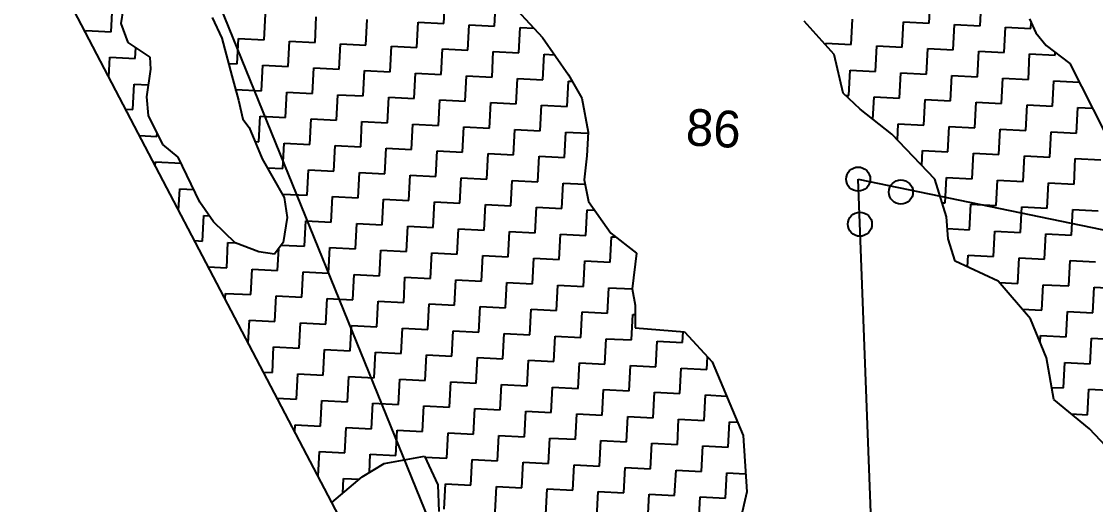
# Model space of a CAD drawing. Header units: metres. Extents: x 281214 to 284109, y 2088556 to 2092246.
# Drawn here: x 281714.3 to 281979.4, y 2090197.2 to 2090316.3 of the extents above; entities that cross this region are included whole.
import ezdxf
from ezdxf.enums import TextEntityAlignment as Align

# ---------------------------------------------------------------- set-up
doc = ezdxf.new("R2010")
doc.units = ezdxf.units.M
for name, color, linetype in [('POLY_HATCH', 12, 'Continuous'), ('POLY_PARCEL', 6, 'Continuous'), ('TEXT_PARCEL', 7, 'Continuous'), ('V_BOUND_LINE', 7, 'Continuous')]:
    doc.layers.add(name, color=color, linetype=linetype)
doc.styles.add('TEXT_MAP', font='')
doc.styles.get('TEXT_MAP').set_extended_font_data('Kruti Dev 050')

msp = doc.modelspace()

# ---------------------------------------------------------------- linework, layer by layer
for centre in [(281920.85, 2090277.45), (281931.39, 2090274.27), (281921.27, 2090266.34)]:
    msp.add_circle(centre, 2.98)
at = {"layer": 'POLY_HATCH'}
for p, q in [((281828.81, 2090327.74), (281842.9, 2090312.35)), ((281738.95, 2090315.83), (281739.47, 2090319.42)), ((281740.68, 2090311.14), (281738.95, 2090315.83)), ((281761.4, 2090317.3), (281763.77, 2090312.24)), ((281914.91, 2090308.23), (281907.54, 2090316.41)), ((281963.15, 2090317.01), (281964.66, 2090313.55)), ((281964.66, 2090313.55), (281967.21, 2090310.37)), ((281746.09, 2090307.57), (281740.68, 2090311.14)), ((281763.77, 2090312.24), (281766.25, 2090302.91)), ((281842.9, 2090312.35), (281849.33, 2090303.14)), ((281967.21, 2090310.37), (281973.08, 2090305.99)), ((281746.27, 2090304.6), (281746.09, 2090307.57)), ((281917.13, 2090298.63), (281914.91, 2090308.23)), ((281973.08, 2090305.99), (281981.69, 2090288.95)), ((281745.25, 2090297.75), (281746.27, 2090304.6)), ((281766.25, 2090302.91), (281767.91, 2090296.9)), ((281849.33, 2090303.14), (281852.65, 2090297.38)), ((281745.67, 2090293.12), (281745.25, 2090297.75)), ((281767.91, 2090296.9), (281768.99, 2090292.24)), ((281852.65, 2090297.38), (281854.19, 2090289.07)), ((281921.33, 2090294.68), (281917.13, 2090298.63)), ((281929.14, 2090288.52), (281921.33, 2090294.68)), ((281749.25, 2090286.03), (281745.67, 2090293.12)), ((281768.99, 2090292.24), (281770.53, 2090290.19)), ((281770.53, 2090290.19), (281773.75, 2090282.45)), ((281854.19, 2090289.07), (281853.89, 2090283.17)), ((281939.76, 2090277.46), (281929.14, 2090288.52)), ((281753.04, 2090282.87), (281749.25, 2090286.03)), ((281758.38, 2090271.74), (281753.04, 2090282.87)), ((281773.75, 2090282.45), (281779.18, 2090272.96)), ((281853.89, 2090283.17), (281853.25, 2090277.28)), ((281853.25, 2090277.28), (281854.29, 2090271.97)), ((281942.67, 2090268.16), (281939.76, 2090277.46)), ((281779.18, 2090272.96), (281779.91, 2090267.99)), ((281761.75, 2090266.96), (281758.38, 2090271.74)), ((281854.29, 2090271.97), (281859.81, 2090264.12)), ((281779.91, 2090267.99), (281778.93, 2090261.8)), ((281943.06, 2090262.72), (281942.67, 2090268.16)), ((281767.08, 2090261.75), (281761.75, 2090266.96)), ((281859.81, 2090264.12), (281866.13, 2090259.18)), ((281944.81, 2090257.21), (281943.06, 2090262.72)), ((281772.88, 2090259.48), (281767.08, 2090261.75)), ((281778.93, 2090261.8), (281776.81, 2090258.95)), ((281776.81, 2090258.95), (281772.88, 2090259.48)), ((281866.13, 2090259.18), (281865.02, 2090250.36)), ((281955.4, 2090252.26), (281944.81, 2090257.21)), ((281963.4, 2090243.03), (281955.4, 2090252.26)), ((281865.02, 2090250.36), (281865.8, 2090246.37)), ((281865.8, 2090246.37), (281865.84, 2090240.78)), ((281967.31, 2090233.34), (281963.4, 2090243.03)), ((281865.84, 2090240.78), (281877.96, 2090239.82)), ((281877.96, 2090239.82), (281884.82, 2090232.37)), ((281969.15, 2090223.08), (281967.31, 2090233.34)), ((281884.82, 2090232.37), (281892.44, 2090214.22)), ((281977.93, 2090215.85), (281969.15, 2090223.08)), ((281983.39, 2090210.14), (281977.93, 2090215.85)), ((281892.44, 2090214.22), (281893.36, 2090200.36)), ((281798.4, 2090204), (281803.84, 2090207.34)), ((281803.84, 2090207.34), (281813.8, 2090209.12)), ((281813.8, 2090209.12), (281817.06, 2090202.05)), ((281790.93, 2090197.68), (281798.4, 2090204)), ((281817.06, 2090202.05), (281817.37, 2090195.46)), ((281893.36, 2090200.36), (281891.68, 2090193.21))]:
    msp.add_line(p, q, dxfattribs=at)
at = {"layer": 'POLY_HATCH', "linetype": 'Continuous'}
for p, q in [((281818.54, 2090315.84), (281818.87, 2090322.13)), ((281831.12, 2090315.19), (281831.45, 2090321.48)), ((281938.34, 2090315.93), (281938.67, 2090322.22)), ((281950.92, 2090315.28), (281951.25, 2090321.57)), ((281736.47, 2090313.8), (281736.8, 2090320.08)), ((281774.2, 2090311.84), (281774.53, 2090318.13)), ((281786.78, 2090311.19), (281787.1, 2090317.47)), ((281799.35, 2090310.53), (281799.68, 2090316.82)), ((281811.93, 2090309.88), (281812.26, 2090316.17)), ((281812.26, 2090316.17), (281818.54, 2090315.84)), ((281824.51, 2090309.23), (281824.83, 2090315.52)), ((281824.83, 2090315.52), (281831.12, 2090315.19)), ((281919.15, 2090310.62), (281919.48, 2090316.91)), ((281931.73, 2090309.97), (281932.06, 2090316.26)), ((281932.06, 2090316.26), (281938.34, 2090315.93)), ((281944.31, 2090309.32), (281944.63, 2090315.61)), ((281944.63, 2090315.61), (281950.92, 2090315.28)), ((281963.5, 2090314.63), (281963.57, 2090316.04)), ((281730.15, 2090313.58), (281730.18, 2090314.12)), ((281730.18, 2090314.12), (281736.47, 2090313.8)), ((281837.08, 2090308.58), (281837.41, 2090314.87)), ((281837.41, 2090314.87), (281840.75, 2090314.69)), ((281956.88, 2090308.67), (281957.21, 2090314.96)), ((281957.21, 2090314.96), (281963.5, 2090314.63)), ((281767.59, 2090305.88), (281767.91, 2090312.16)), ((281767.91, 2090312.16), (281774.2, 2090311.84)), ((281780.16, 2090305.22), (281780.49, 2090311.51)), ((281780.49, 2090311.51), (281786.78, 2090311.19)), ((281792.74, 2090304.57), (281793.06, 2090310.86)), ((281793.06, 2090310.86), (281799.35, 2090310.53)), ((281805.31, 2090303.92), (281805.64, 2090310.21)), ((281805.64, 2090310.21), (281811.93, 2090309.88)), ((281912.84, 2090310.52), (281912.87, 2090310.95)), ((281912.87, 2090310.95), (281919.15, 2090310.62)), ((281925.12, 2090304.01), (281925.44, 2090310.3)), ((281925.44, 2090310.3), (281931.73, 2090309.97)), ((281735.89, 2090302.59), (281736.15, 2090307.51)), ((281736.15, 2090307.51), (281742.43, 2090307.18)), ((281742.43, 2090307.18), (281742.57, 2090309.89)), ((281817.89, 2090303.27), (281818.22, 2090309.56)), ((281818.22, 2090309.56), (281824.51, 2090309.23)), ((281830.47, 2090302.61), (281830.79, 2090308.9)), ((281830.79, 2090308.9), (281837.08, 2090308.58)), ((281843.04, 2090301.96), (281843.37, 2090308.25)), ((281843.37, 2090308.25), (281845.85, 2090308.12)), ((281937.69, 2090303.36), (281938.02, 2090309.65)), ((281938.02, 2090309.65), (281944.31, 2090309.32)), ((281950.27, 2090302.71), (281950.6, 2090308.99)), ((281950.6, 2090308.99), (281956.88, 2090308.67)), ((281962.85, 2090302.05), (281963.17, 2090308.34)), ((281963.17, 2090308.34), (281969.46, 2090308.02)), ((281969.46, 2090308.02), (281969.49, 2090308.67)), ((281765.43, 2090305.99), (281767.59, 2090305.88)), ((281773.55, 2090299.26), (281773.87, 2090305.55)), ((281773.87, 2090305.55), (281780.16, 2090305.22)), ((281786.12, 2090298.61), (281786.45, 2090304.9)), ((281786.45, 2090304.9), (281792.74, 2090304.57)), ((281798.7, 2090297.96), (281799.03, 2090304.25)), ((281799.03, 2090304.25), (281805.31, 2090303.92)), ((281811.28, 2090297.31), (281811.6, 2090303.59)), ((281811.6, 2090303.59), (281817.89, 2090303.27)), ((281823.85, 2090296.65), (281824.18, 2090302.94)), ((281824.18, 2090302.94), (281830.47, 2090302.61)), ((281836.43, 2090296), (281836.76, 2090302.29)), ((281836.76, 2090302.29), (281843.04, 2090301.96)), ((281918.5, 2090298.05), (281918.83, 2090304.34)), ((281918.83, 2090304.34), (281925.12, 2090304.01)), ((281931.08, 2090297.4), (281931.4, 2090303.68)), ((281931.4, 2090303.68), (281937.69, 2090303.36)), ((281943.65, 2090296.74), (281943.98, 2090303.03)), ((281943.98, 2090303.03), (281950.27, 2090302.71)), ((281956.23, 2090296.09), (281956.56, 2090302.38)), ((281956.56, 2090302.38), (281962.85, 2090302.05)), ((281741.78, 2090294.6), (281742.11, 2090300.89)), ((281742.11, 2090300.89), (281745.69, 2090300.71)), ((281767.25, 2090299.31), (281767.26, 2090299.59)), ((281767.26, 2090299.59), (281773.55, 2090299.26)), ((281849.01, 2090295.35), (281849.33, 2090301.64)), ((281849.33, 2090301.64), (281850.22, 2090301.59)), ((281968.81, 2090295.44), (281969.13, 2090301.73)), ((281969.13, 2090301.73), (281975.4, 2090301.4)), ((281779.51, 2090292.65), (281779.84, 2090298.94)), ((281779.84, 2090298.94), (281786.12, 2090298.61)), ((281792.09, 2090292), (281792.41, 2090298.28)), ((281792.41, 2090298.28), (281798.7, 2090297.96)), ((281804.66, 2090291.34), (281804.99, 2090297.63)), ((281804.99, 2090297.63), (281811.28, 2090297.31)), ((281817.24, 2090290.69), (281817.57, 2090296.98)), ((281817.57, 2090296.98), (281823.85, 2090296.65)), ((281917.7, 2090298.09), (281918.5, 2090298.05)), ((281924.5, 2090292.18), (281924.79, 2090297.72)), ((281924.79, 2090297.72), (281931.08, 2090297.4)), ((281937.04, 2090290.78), (281937.37, 2090297.07)), ((281937.37, 2090297.07), (281943.65, 2090296.74)), ((281740.01, 2090294.7), (281741.78, 2090294.6)), ((281829.82, 2090290.04), (281830.14, 2090296.33)), ((281830.14, 2090296.33), (281836.43, 2090296)), ((281842.39, 2090289.39), (281842.72, 2090295.67)), ((281842.72, 2090295.67), (281849.01, 2090295.35)), ((281949.62, 2090290.13), (281949.94, 2090296.42)), ((281949.94, 2090296.42), (281956.23, 2090296.09)), ((281962.19, 2090289.48), (281962.52, 2090295.77)), ((281962.52, 2090295.77), (281968.81, 2090295.44)), ((281974.77, 2090288.82), (281975.1, 2090295.11)), ((281975.1, 2090295.11), (281978.67, 2090294.93)), ((281772.9, 2090286.69), (281773.22, 2090292.97)), ((281773.22, 2090292.97), (281779.51, 2090292.65)), ((281785.47, 2090286.03), (281785.8, 2090292.32)), ((281785.8, 2090292.32), (281792.09, 2090292)), ((281798.05, 2090285.38), (281798.37, 2090291.67)), ((281798.37, 2090291.67), (281804.66, 2090291.34)), ((281747.74, 2090287.99), (281747.79, 2090288.92)), ((281810.62, 2090284.73), (281810.95, 2090291.02)), ((281810.95, 2090291.02), (281817.24, 2090290.69)), ((281823.2, 2090284.08), (281823.53, 2090290.36)), ((281823.53, 2090290.36), (281829.82, 2090290.04)), ((281835.78, 2090283.42), (281836.1, 2090289.71)), ((281836.1, 2090289.71), (281842.39, 2090289.39)), ((281848.35, 2090282.77), (281848.68, 2090289.06)), ((281848.68, 2090289.06), (281854.18, 2090288.77)), ((281930.54, 2090287.06), (281930.75, 2090291.11)), ((281930.75, 2090291.11), (281937.04, 2090290.78)), ((281943, 2090284.17), (281943.33, 2090290.46)), ((281943.33, 2090290.46), (281949.62, 2090290.13)), ((281955.58, 2090283.52), (281955.9, 2090289.8)), ((281955.9, 2090289.8), (281962.19, 2090289.48)), ((281968.15, 2090282.86), (281968.48, 2090289.15)), ((281968.48, 2090289.15), (281974.77, 2090288.82)), ((281743.41, 2090288.22), (281747.74, 2090287.99)), ((281771.97, 2090286.73), (281772.9, 2090286.69)), ((281778.86, 2090280.07), (281779.18, 2090286.36)), ((281779.18, 2090286.36), (281785.47, 2090286.03)), ((281791.43, 2090279.42), (281791.76, 2090285.71)), ((281791.76, 2090285.71), (281798.05, 2090285.38)), ((281804.01, 2090278.77), (281804.34, 2090285.06)), ((281804.34, 2090285.06), (281810.62, 2090284.73)), ((281816.59, 2090278.11), (281816.91, 2090284.4)), ((281816.91, 2090284.4), (281823.2, 2090284.08)), ((281829.16, 2090277.46), (281829.49, 2090283.75)), ((281829.49, 2090283.75), (281835.78, 2090283.42)), ((281936.52, 2090280.83), (281936.71, 2090284.49)), ((281936.71, 2090284.49), (281943, 2090284.17)), ((281948.96, 2090277.55), (281949.29, 2090283.84)), ((281949.29, 2090283.84), (281955.58, 2090283.52)), ((281747.36, 2090280.68), (281747.42, 2090281.7)), ((281747.42, 2090281.7), (281753.71, 2090281.38)), ((281753.71, 2090281.38), (281753.71, 2090281.47)), ((281841.74, 2090276.81), (281842.07, 2090283.1)), ((281842.07, 2090283.1), (281848.35, 2090282.77)), ((281961.54, 2090276.9), (281961.87, 2090283.19)), ((281961.87, 2090283.19), (281968.15, 2090282.86)), ((281974.12, 2090276.25), (281974.44, 2090282.54)), ((281974.44, 2090282.54), (281980.73, 2090282.21)), ((281775, 2090280.27), (281778.86, 2090280.07)), ((281784.82, 2090273.46), (281785.15, 2090279.75)), ((281785.15, 2090279.75), (281791.43, 2090279.42)), ((281797.4, 2090272.8), (281797.72, 2090279.09)), ((281797.72, 2090279.09), (281804.01, 2090278.77)), ((281809.97, 2090272.15), (281810.3, 2090278.44)), ((281810.3, 2090278.44), (281816.59, 2090278.11)), ((281822.55, 2090271.5), (281822.87, 2090277.79)), ((281822.87, 2090277.79), (281829.16, 2090277.46)), ((281835.12, 2090270.85), (281835.45, 2090277.14)), ((281835.45, 2090277.14), (281841.74, 2090276.81)), ((281847.7, 2090270.2), (281848.03, 2090276.48)), ((281848.03, 2090276.48), (281853.46, 2090276.2)), ((281942.35, 2090271.59), (281942.68, 2090277.88)), ((281942.68, 2090277.88), (281948.96, 2090277.55)), ((281954.93, 2090270.94), (281955.25, 2090277.23)), ((281955.25, 2090277.23), (281961.54, 2090276.9)), ((281967.5, 2090270.29), (281967.83, 2090276.57)), ((281967.83, 2090276.57), (281974.12, 2090276.25)), ((281753.1, 2090269.75), (281753.38, 2090275.09)), ((281753.38, 2090275.09), (281756.86, 2090274.91)), ((281778.71, 2090273.77), (281784.82, 2090273.46)), ((281790.78, 2090266.84), (281791.11, 2090273.13)), ((281791.11, 2090273.13), (281797.4, 2090272.8)), ((281803.36, 2090266.19), (281803.68, 2090272.48)), ((281803.68, 2090272.48), (281809.97, 2090272.15)), ((281815.93, 2090265.54), (281816.26, 2090271.83)), ((281816.26, 2090271.83), (281822.55, 2090271.5)), ((281828.51, 2090264.89), (281828.84, 2090271.17)), ((281828.84, 2090271.17), (281835.12, 2090270.85)), ((281841.09, 2090264.23), (281841.41, 2090270.52)), ((281841.41, 2090270.52), (281847.7, 2090270.2)), ((281941.58, 2090271.63), (281942.35, 2090271.59)), ((281948.31, 2090264.98), (281948.64, 2090271.27)), ((281948.64, 2090271.27), (281954.93, 2090270.94)), ((281960.89, 2090264.32), (281961.21, 2090270.61)), ((281961.21, 2090270.61), (281967.5, 2090270.29)), ((281759.01, 2090262.19), (281759.34, 2090268.47)), ((281759.34, 2090268.47), (281760.74, 2090268.4)), ((281853.66, 2090263.58), (281853.99, 2090269.87)), ((281853.99, 2090269.87), (281855.83, 2090269.77)), ((281973.46, 2090263.67), (281973.79, 2090269.96)), ((281973.79, 2090269.96), (281980.08, 2090269.63)), ((281784.17, 2090260.88), (281784.49, 2090267.17)), ((281784.49, 2090267.17), (281790.78, 2090266.84)), ((281796.74, 2090260.23), (281797.07, 2090266.52)), ((281797.07, 2090266.52), (281803.36, 2090266.19)), ((281809.32, 2090259.58), (281809.65, 2090265.86)), ((281809.65, 2090265.86), (281815.93, 2090265.54)), ((281821.9, 2090258.92), (281822.22, 2090265.21)), ((281822.22, 2090265.21), (281828.51, 2090264.89)), ((281942.88, 2090265.26), (281948.31, 2090264.98)), ((281834.47, 2090258.27), (281834.8, 2090264.56)), ((281834.8, 2090264.56), (281841.09, 2090264.23)), ((281847.05, 2090257.62), (281847.38, 2090263.91)), ((281847.38, 2090263.91), (281853.66, 2090263.58)), ((281859.63, 2090256.97), (281859.95, 2090263.26)), ((281859.95, 2090263.26), (281860.98, 2090263.2)), ((281954.27, 2090258.36), (281954.6, 2090264.65)), ((281954.6, 2090264.65), (281960.89, 2090264.32)), ((281966.85, 2090257.71), (281967.18, 2090264)), ((281967.18, 2090264), (281973.46, 2090263.67)), ((281757.02, 2090262.29), (281759.01, 2090262.19)), ((281764.98, 2090255.57), (281765.3, 2090261.86)), ((281765.3, 2090261.86), (281767.06, 2090261.77)), ((281777.55, 2090254.92), (281777.83, 2090260.33)), ((281778.47, 2090261.18), (281784.17, 2090260.88)), ((281790.13, 2090254.27), (281790.46, 2090260.55)), ((281790.46, 2090260.55), (281796.74, 2090260.23)), ((281802.71, 2090253.61), (281803.03, 2090259.9)), ((281803.03, 2090259.9), (281809.32, 2090259.58)), ((281815.28, 2090252.96), (281815.61, 2090259.25)), ((281815.61, 2090259.25), (281821.9, 2090258.92)), ((281827.86, 2090252.31), (281828.18, 2090258.6)), ((281828.18, 2090258.6), (281834.47, 2090258.27)), ((281840.43, 2090251.66), (281840.76, 2090257.95)), ((281840.76, 2090257.95), (281847.05, 2090257.62)), ((281853.01, 2090251), (281853.34, 2090257.29)), ((281853.34, 2090257.29), (281859.63, 2090256.97)), ((281947.84, 2090255.8), (281947.99, 2090258.69)), ((281947.99, 2090258.69), (281954.27, 2090258.36)), ((281960.24, 2090251.75), (281960.56, 2090258.04)), ((281960.56, 2090258.04), (281966.85, 2090257.71)), ((281972.81, 2090251.1), (281973.14, 2090257.38)), ((281973.14, 2090257.38), (281979.43, 2090257.06)), ((281760.42, 2090255.81), (281764.98, 2090255.57)), ((281770.94, 2090248.96), (281771.26, 2090255.25)), ((281771.26, 2090255.25), (281777.55, 2090254.92)), ((281783.51, 2090248.3), (281783.84, 2090254.59)), ((281783.84, 2090254.59), (281790.13, 2090254.27)), ((281796.09, 2090247.65), (281796.42, 2090253.94)), ((281796.42, 2090253.94), (281802.71, 2090253.61)), ((281808.67, 2090247), (281808.99, 2090253.29)), ((281808.99, 2090253.29), (281815.28, 2090252.96)), ((281821.24, 2090246.35), (281821.57, 2090252.64)), ((281821.57, 2090252.64), (281827.86, 2090252.31)), ((281833.82, 2090245.7), (281834.15, 2090251.98)), ((281834.15, 2090251.98), (281840.43, 2090251.66)), ((281955.64, 2090251.99), (281960.24, 2090251.75)), ((281764.58, 2090247.89), (281764.65, 2090249.28)), ((281764.65, 2090249.28), (281770.94, 2090248.96)), ((281846.4, 2090245.04), (281846.72, 2090251.33)), ((281846.72, 2090251.33), (281853.01, 2090251)), ((281858.97, 2090244.39), (281859.3, 2090250.68)), ((281859.3, 2090250.68), (281865.02, 2090250.38)), ((281966.2, 2090245.13), (281966.52, 2090251.42)), ((281966.52, 2090251.42), (281972.81, 2090251.1)), ((281978.77, 2090244.48), (281979.1, 2090250.77)), ((281979.1, 2090250.77), (281985.39, 2090250.44)), ((281776.9, 2090242.34), (281777.23, 2090248.63)), ((281777.23, 2090248.63), (281783.51, 2090248.3)), ((281789.48, 2090241.69), (281789.8, 2090247.98)), ((281789.8, 2090247.98), (281796.09, 2090247.65)), ((281802.05, 2090241.04), (281802.38, 2090247.33)), ((281802.38, 2090247.33), (281808.67, 2090247)), ((281814.63, 2090240.39), (281814.96, 2090246.67)), ((281814.96, 2090246.67), (281821.24, 2090246.35)), ((281827.21, 2090239.73), (281827.53, 2090246.02)), ((281827.53, 2090246.02), (281833.82, 2090245.7)), ((281839.78, 2090239.08), (281840.11, 2090245.37)), ((281840.11, 2090245.37), (281846.4, 2090245.04)), ((281852.36, 2090238.43), (281852.68, 2090244.72)), ((281852.68, 2090244.72), (281858.97, 2090244.39)), ((281864.93, 2090237.78), (281865.26, 2090244.06)), ((281865.26, 2090244.06), (281865.82, 2090244.04)), ((281961.36, 2090245.38), (281966.2, 2090245.13)), ((281972.16, 2090238.52), (281972.49, 2090244.81)), ((281972.49, 2090244.81), (281978.77, 2090244.48)), ((281770.32, 2090236.96), (281770.61, 2090242.67)), ((281770.61, 2090242.67), (281776.9, 2090242.34)), ((281782.86, 2090235.73), (281783.19, 2090242.02)), ((281783.19, 2090242.02), (281789.48, 2090241.69)), ((281795.44, 2090235.08), (281795.77, 2090241.36)), ((281795.77, 2090241.36), (281802.05, 2090241.04)), ((281808.02, 2090234.42), (281808.34, 2090240.71)), ((281808.34, 2090240.71), (281814.63, 2090240.39)), ((281820.59, 2090233.77), (281820.92, 2090240.06)), ((281820.92, 2090240.06), (281827.21, 2090239.73)), ((281833.17, 2090233.12), (281833.49, 2090239.41)), ((281833.49, 2090239.41), (281839.78, 2090239.08)), ((281845.74, 2090232.47), (281846.07, 2090238.75)), ((281846.07, 2090238.75), (281852.36, 2090238.43)), ((281877.51, 2090237.12), (281877.65, 2090239.85)), ((281965.78, 2090237.12), (281965.87, 2090238.85)), ((281965.87, 2090238.85), (281972.16, 2090238.52)), ((281776.25, 2090229.77), (281776.57, 2090236.05)), ((281776.57, 2090236.05), (281782.86, 2090235.73)), ((281858.32, 2090231.81), (281858.65, 2090238.1)), ((281858.65, 2090238.1), (281864.93, 2090237.78)), ((281870.9, 2090231.16), (281871.22, 2090237.45)), ((281871.22, 2090237.45), (281877.51, 2090237.12)), ((281978.12, 2090231.91), (281978.45, 2090238.19)), ((281978.45, 2090238.19), (281984.74, 2090237.87)), ((281788.82, 2090229.11), (281789.15, 2090235.4)), ((281789.15, 2090235.4), (281795.44, 2090235.08)), ((281801.4, 2090228.46), (281801.73, 2090234.75)), ((281801.73, 2090234.75), (281808.02, 2090234.42)), ((281813.98, 2090227.81), (281814.3, 2090234.1)), ((281814.3, 2090234.1), (281820.59, 2090233.77)), ((281826.55, 2090227.16), (281826.88, 2090233.45)), ((281826.88, 2090233.45), (281833.17, 2090233.12)), ((281883.47, 2090230.51), (281883.64, 2090233.66)), ((281839.13, 2090226.5), (281839.46, 2090232.79)), ((281839.46, 2090232.79), (281845.74, 2090232.47)), ((281851.71, 2090225.85), (281852.03, 2090232.14)), ((281852.03, 2090232.14), (281858.32, 2090231.81)), ((281864.28, 2090225.2), (281864.61, 2090231.49)), ((281864.61, 2090231.49), (281870.9, 2090231.16)), ((281876.86, 2090224.55), (281877.19, 2090230.84)), ((281877.19, 2090230.84), (281883.47, 2090230.51)), ((281971.51, 2090225.94), (281971.83, 2090232.23)), ((281971.83, 2090232.23), (281978.12, 2090231.91)), ((281774.03, 2090229.88), (281776.25, 2090229.77)), ((281782.21, 2090223.15), (281782.54, 2090229.44)), ((281782.54, 2090229.44), (281788.82, 2090229.11)), ((281794.79, 2090222.5), (281795.11, 2090228.79)), ((281795.11, 2090228.79), (281801.4, 2090228.46)), ((281807.36, 2090221.85), (281807.69, 2090228.14)), ((281807.69, 2090228.14), (281813.98, 2090227.81)), ((281819.94, 2090221.19), (281820.27, 2090227.48)), ((281820.27, 2090227.48), (281826.55, 2090227.16)), ((281832.52, 2090220.54), (281832.84, 2090226.83)), ((281832.84, 2090226.83), (281839.13, 2090226.5)), ((281845.09, 2090219.89), (281845.42, 2090226.18)), ((281845.42, 2090226.18), (281851.71, 2090225.85)), ((281857.67, 2090219.24), (281857.99, 2090225.53)), ((281857.99, 2090225.53), (281864.28, 2090225.2)), ((281968.61, 2090226.09), (281971.51, 2090225.94)), ((281977.47, 2090219.33), (281977.8, 2090225.62)), ((281977.8, 2090225.62), (281984.08, 2090225.29)), ((281777.43, 2090223.4), (281782.21, 2090223.15)), ((281788.17, 2090216.54), (281788.5, 2090222.83)), ((281788.5, 2090222.83), (281794.79, 2090222.5)), ((281870.24, 2090218.59), (281870.57, 2090224.87)), ((281870.57, 2090224.87), (281876.86, 2090224.55)), ((281882.82, 2090217.93), (281883.15, 2090224.22)), ((281883.15, 2090224.22), (281888.36, 2090223.95)), ((281800.75, 2090215.89), (281801.07, 2090222.17)), ((281801.07, 2090222.17), (281807.36, 2090221.85)), ((281813.32, 2090215.23), (281813.65, 2090221.52)), ((281813.65, 2090221.52), (281819.94, 2090221.19)), ((281825.9, 2090214.58), (281826.23, 2090220.87)), ((281826.23, 2090220.87), (281832.52, 2090220.54)), ((281838.48, 2090213.93), (281838.8, 2090220.22)), ((281838.8, 2090220.22), (281845.09, 2090219.89)), ((281851.05, 2090213.28), (281851.38, 2090219.56)), ((281851.38, 2090219.56), (281857.67, 2090219.24)), ((281863.63, 2090212.62), (281863.96, 2090218.91)), ((281863.96, 2090218.91), (281870.24, 2090218.59)), ((281876.21, 2090211.97), (281876.53, 2090218.26)), ((281876.53, 2090218.26), (281882.82, 2090217.93)), ((281888.78, 2090211.32), (281889.11, 2090217.61)), ((281889.11, 2090217.61), (281891.06, 2090217.51)), ((281973.45, 2090219.54), (281977.47, 2090219.33)), ((281781.79, 2090215.09), (281781.88, 2090216.86)), ((281781.88, 2090216.86), (281788.17, 2090216.54)), ((281794.13, 2090209.92), (281794.46, 2090216.21)), ((281794.46, 2090216.21), (281800.75, 2090215.89)), ((281806.71, 2090209.27), (281807.04, 2090215.56)), ((281807.04, 2090215.56), (281813.32, 2090215.23)), ((281819.29, 2090208.62), (281819.61, 2090214.91)), ((281819.61, 2090214.91), (281825.9, 2090214.58)), ((281831.86, 2090207.97), (281832.19, 2090214.25)), ((281832.19, 2090214.25), (281838.48, 2090213.93)), ((281844.44, 2090207.31), (281844.77, 2090213.6)), ((281844.77, 2090213.6), (281851.05, 2090213.28)), ((281857.02, 2090206.66), (281857.34, 2090212.95)), ((281857.34, 2090212.95), (281863.63, 2090212.62)), ((281869.59, 2090206.01), (281869.92, 2090212.3)), ((281869.92, 2090212.3), (281876.21, 2090211.97)), ((281787.53, 2090204.16), (281787.85, 2090210.25)), ((281787.85, 2090210.25), (281794.13, 2090209.92)), ((281800.19, 2090205.1), (281800.42, 2090209.6)), ((281800.42, 2090209.6), (281806.71, 2090209.27)), ((281882.17, 2090205.36), (281882.49, 2090211.65)), ((281882.49, 2090211.65), (281888.78, 2090211.32)), ((281813.91, 2090208.9), (281819.29, 2090208.62)), ((281825.25, 2090202), (281825.58, 2090208.29)), ((281825.58, 2090208.29), (281831.86, 2090207.97)), ((281837.83, 2090201.35), (281838.15, 2090207.64)), ((281838.15, 2090207.64), (281844.44, 2090207.31)), ((281850.4, 2090200.7), (281850.73, 2090206.99)), ((281850.73, 2090206.99), (281857.02, 2090206.66)), ((281862.98, 2090200.05), (281863.3, 2090206.34)), ((281863.3, 2090206.34), (281869.59, 2090206.01)), ((281875.55, 2090199.39), (281875.88, 2090205.68)), ((281875.88, 2090205.68), (281882.17, 2090205.36)), ((281888.13, 2090198.74), (281888.46, 2090205.03)), ((281888.46, 2090205.03), (281893.07, 2090204.79)), ((281793.62, 2090199.95), (281793.81, 2090203.64)), ((281793.81, 2090203.64), (281797.72, 2090203.43)), ((281818.63, 2090196.04), (281818.96, 2090202.33)), ((281818.96, 2090202.33), (281825.25, 2090202)), ((281831.21, 2090195.39), (281831.54, 2090201.68)), ((281831.54, 2090201.68), (281837.83, 2090201.35)), ((281843.79, 2090194.74), (281844.11, 2090201.03)), ((281844.11, 2090201.03), (281850.4, 2090200.7)), ((281856.36, 2090194.09), (281856.69, 2090200.37)), ((281856.69, 2090200.37), (281862.98, 2090200.05)), ((281868.94, 2090193.43), (281869.27, 2090199.72)), ((281869.27, 2090199.72), (281875.55, 2090199.39)), ((281881.52, 2090192.78), (281881.84, 2090199.07)), ((281881.84, 2090199.07), (281888.13, 2090198.74))]:
    msp.add_line(p, q, dxfattribs=at)
at = {"layer": 'POLY_PARCEL'}
for p, q in [((281717.67, 2090432.42), (281882.48, 2090026.99)), ((281925.77, 2090147.52), (281920.85, 2090277.45)), ((281920.85, 2090277.45), (282023.54, 2090256.21))]:
    msp.add_line(p, q, dxfattribs=at)
at = {"layer": 'V_BOUND_LINE'}
for p, q in [((281741.3, 2090292.24), (281689.82, 2090390.81)), ((281879.36, 2090029.21), (281741.3, 2090292.24))]:
    msp.add_line(p, q, dxfattribs=at)

# ---------------------------------------------------------------- texts
at = {"layer": 'TEXT_PARCEL', "style": 'TEXT_MAP'}
msp.add_text('86', height=9.067, rotation=357.0307, dxfattribs=at).set_placement((281884.89, 2090285.46), align=Align.CENTER)

doc.saveas('drawing.dxf')
